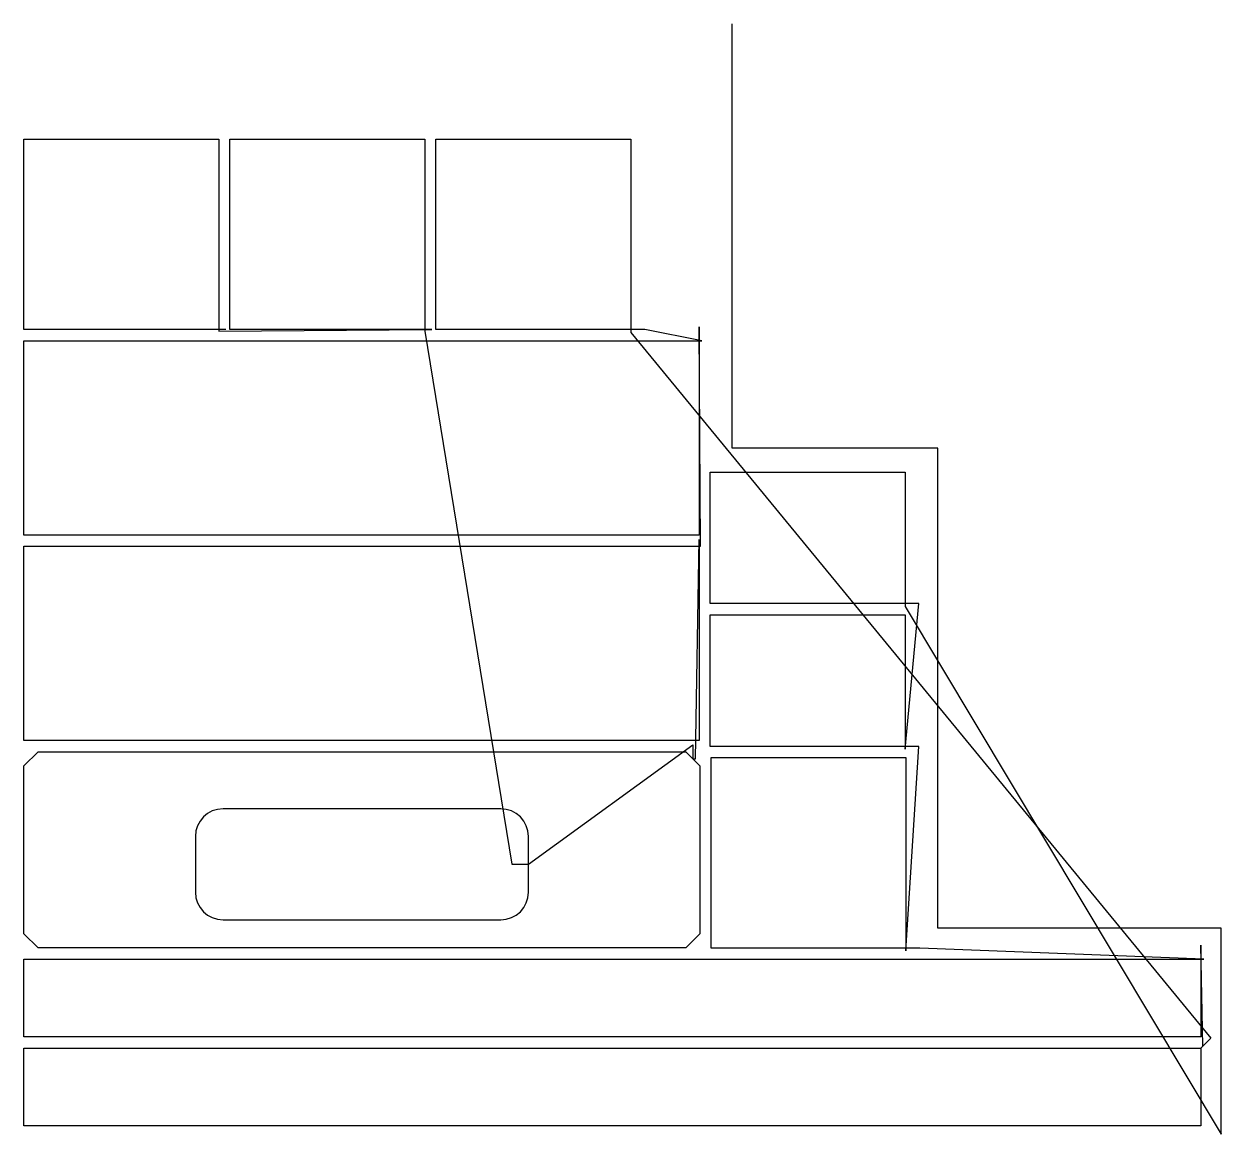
# Model space of a CAD drawing. Header units: metres. Extents: x 15 to 2171, y 0 to 2000.
import ezdxf

# ---------------------------------------------------------------- set-up
doc = ezdxf.new("R2010")
doc.units = ezdxf.units.M

msp = doc.modelspace()

# ---------------------------------------------------------------- linework, layer by layer
at = {"layer": 'TOOL_0'}
for p, q in [((1290.606, 1998.998), (1290.606, 1999.998)), ((1290.606, 1235.744), (1290.606, 1998.998)), ((15, 1449.265), (15, 1792.265)), ((15, 1792.265), (366, 1792.265)), ((366, 1792.265), (366, 1449.265)), ((386.089, 1449.265), (386.089, 1792.265)), ((386.089, 1792.265), (737.089, 1792.265)), ((737.089, 1792.265), (737.089, 1449.265)), ((757.109, 1449.264), (757.109, 1792.264)), ((757.109, 1792.264), (1108.109, 1792.264)), ((1108.109, 1792.264), (1108.109, 1449.264)), ((366, 1449.265), (15, 1449.265)), ((378.5, 1449.265), (366, 1449.265)), ((366, 1449.265), (366, 1446.765)), ((366, 1446.765), (749.589, 1449.265)), ((737.089, 1449.265), (386.089, 1449.265)), ((749.589, 1449.265), (737.089, 1449.265)), ((737.089, 1449.265), (737.089, 1446.765)), ((737.089, 1446.765), (893.75, 485.96)), ((1108.109, 1449.264), (757.109, 1449.264)), ((1133.109, 1449.264), (1108.109, 1449.264)), ((1108.109, 1449.264), (1108.109, 1444.264)), ((1236.001, 1429.112), (1133.109, 1449.264)), ((1233.501, 1058.865), (1231.001, 1454.112)), ((1231.001, 1454.112), (1231.001, 1429.112)), ((15.001, 1079.112), (15.001, 1429.112)), ((15.001, 1429.112), (1231.001, 1429.112)), ((1108.109, 1444.264), (2152.679, 172.678)), ((1231.001, 1429.112), (1231.001, 1079.112)), ((1231.001, 1429.112), (1236.001, 1429.112)), ((1660.999, 1235.744), (1290.606, 1235.744)), ((1660.999, 371.157), (1660.999, 1235.744)), ((1251.066, 955.603), (1251.066, 1192.603)), ((1251.066, 1192.603), (1602.066, 1192.603)), ((1602.066, 1192.603), (1602.066, 955.603)), ((1231.001, 1079.112), (15.001, 1079.112)), ((15.001, 708.865), (15.001, 1058.865)), ((15.001, 1058.865), (1231.001, 1058.865)), ((1224.781, 675.989), (1231.001, 1071.365)), ((1231.001, 1071.365), (1231.001, 1058.865)), ((1231.001, 1058.865), (1231.001, 708.865)), ((1231.001, 1058.865), (1233.501, 1058.865)), ((1602.066, 955.603), (1251.066, 955.603)), ((1602.066, 693.449), (1627.066, 955.603)), ((1627.066, 955.603), (1602.066, 955.603)), ((1602.066, 955.603), (1602.066, 950.603)), ((1602.066, 950.603), (2171.243, -0.001)), ((1251.066, 698.449), (1251.066, 935.449)), ((1251.066, 935.449), (1602.066, 935.449)), ((1602.066, 935.449), (1602.066, 698.449)), ((1231.001, 708.865), (15.001, 708.865)), ((923.75, 485.96), (1219.78, 700.99)), ((1219.78, 700.99), (1219.78, 675.99)), ((1602.066, 698.449), (1251.066, 698.449)), ((1627.066, 698.449), (1602.066, 698.449)), ((1602.066, 698.449), (1602.066, 693.449)), ((1603.721, 330.205), (1627.066, 698.449)), ((15.001, 663.27), (40.44, 688.709)), ((40.44, 688.709), (1207.061, 688.709)), ((1207.061, 688.709), (1219.781, 675.989)), ((1219.78, 675.99), (1232.5, 663.27)), ((1219.781, 675.989), (1224.781, 675.989)), ((1252.721, 335.205), (1252.721, 678.205)), ((1252.721, 678.205), (1603.721, 678.205)), ((1603.721, 678.205), (1603.721, 335.205)), ((15.001, 360.649), (15.001, 663.27)), ((1232.5, 663.27), (1232.5, 360.649)), ((873.75, 585.96), (373.75, 585.96)), ((323.75, 535.96), (323.75, 435.96)), ((923.75, 485.96), (923.75, 535.96)), ((893.75, 485.96), (923.75, 485.96)), ((923.75, 435.96), (923.75, 485.96)), ((373.75, 385.96), (873.75, 385.96)), ((2171.243, 371.157), (1660.999, 371.157)), ((2171.243, 0.999), (2171.243, 371.157)), ((40.44, 335.21), (15.001, 360.649)), ((1232.5, 360.649), (1207.061, 335.21)), ((1207.061, 335.21), (40.44, 335.21)), ((1603.721, 335.205), (1252.721, 335.205)), ((1628.721, 335.205), (1603.721, 335.205)), ((1603.721, 335.205), (1603.721, 330.205)), ((2140.001, 315.127), (1628.721, 335.205)), ((2138.537, 158.536), (2135.001, 340.127)), ((2135.001, 340.127), (2135.001, 315.127)), ((15.001, 175.127), (15.001, 315.127)), ((15.001, 315.127), (2135.001, 315.127)), ((2135.001, 315.127), (2135.001, 175.127)), ((2135.001, 315.127), (2140.001, 315.127)), ((2135.001, 175.127), (15.001, 175.127)), ((2152.679, 172.678), (2135.001, 155)), ((15.001, 15), (15.001, 155)), ((15.001, 155), (2135.001, 155)), ((2135.001, 155), (2138.537, 158.536)), ((2135.001, 155), (2135.001, 15)), ((2135.001, 15), (15.001, 15)), ((2171.243, -0.001), (2171.243, 0.999)), ((2171.243, 0.999), (2171.243, -0.001)), ((2171.243, -0.001), (2171.243, 0.999))]:
    msp.add_line(p, q, dxfattribs=at)
for centre, start, end in [((373.75, 535.96), 90, 180), ((873.75, 535.96), 0, 90), ((373.75, 435.96), 180, 270), ((873.75, 435.96), 270, 0)]:
    msp.add_arc(centre, 50, start, end, dxfattribs=at)

doc.saveas('drawing.dxf')
